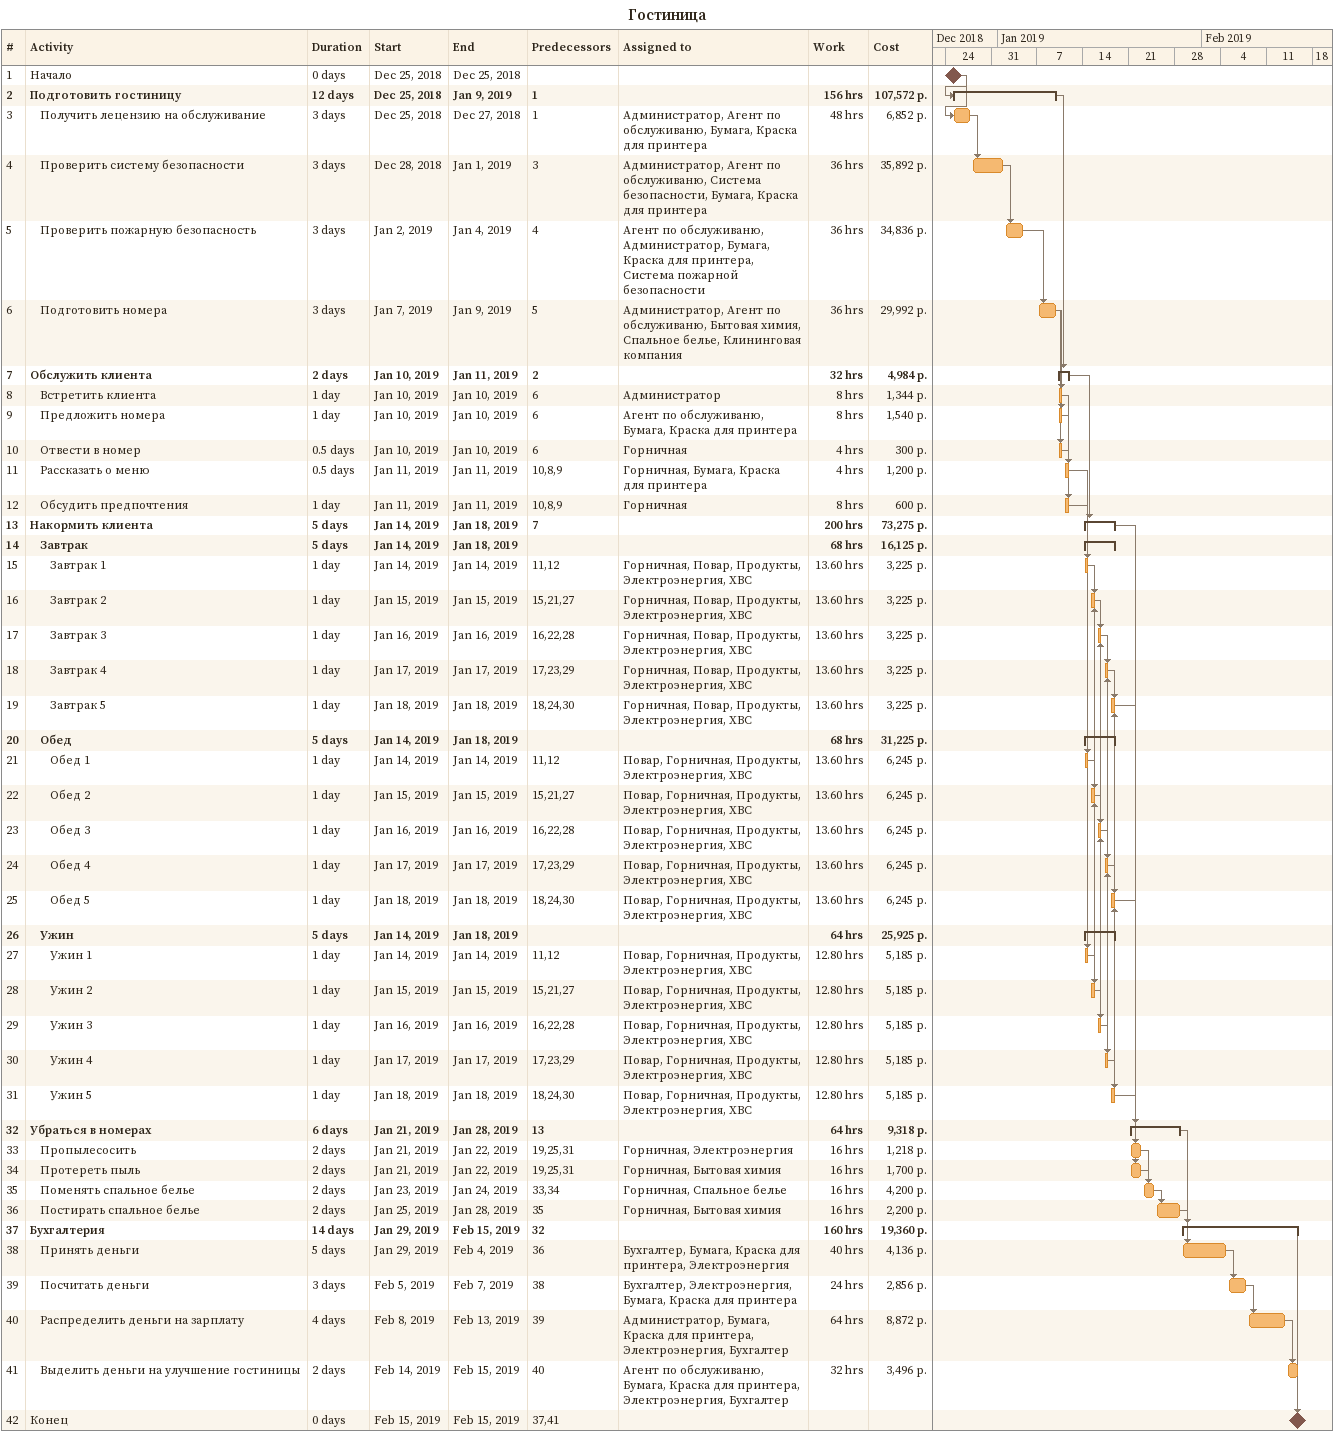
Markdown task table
Гостиница

| ID | Level | Task | Duration | Start | Finish | Predecessors | Resources | Work (h) | Cost (р.) |
|---|---|---|---|---|---|---|---|---|---|
| 1 | 1 | Начало | 0d | 2018-12-25 | 2018-12-25 |  |  |  |  |
| 2 | 1 | **Подготовить гостиницу** | 12d | 2018-12-25 | 2019-01-09 | 1 |  | 156 | 107572 |
| 3 | 2 | Получить лецензию на обслуживание | 3d | 2018-12-25 | 2018-12-27 | 1 | Администратор, Агент по обслуживаню, Бумага, Краска для принтера | 48 | 6852 |
| 4 | 2 | Проверить систему безопасности | 3d | 2018-12-28 | 2019-01-01 | 3 | Администратор, Агент по обслуживаню, Система безопасности, Бумага, Краска для принтера | 36 | 35892 |
| 5 | 2 | Проверить пожарную безопасность | 3d | 2019-01-02 | 2019-01-04 | 4 | Агент по обслуживаню, Администратор, Бумага, Краска для принтера, Система пожарной безопасности | 36 | 34836 |
| 6 | 2 | Подготовить номера | 3d | 2019-01-07 | 2019-01-09 | 5 | Администратор, Агент по обслуживаню, Бытовая химия, Спальное белье, Клининговая компания | 36 | 29992 |
| 7 | 1 | **Обслужить клиента** | 2d | 2019-01-10 | 2019-01-11 | 2 |  | 32 | 4984 |
| 8 | 2 | Встретить клиента | 1d | 2019-01-10 | 2019-01-10 | 6 | Администратор | 8 | 1344 |
| 9 | 2 | Предложить номера | 1d | 2019-01-10 | 2019-01-10 | 6 | Агент по обслуживаню, Бумага, Краска для принтера | 8 | 1540 |
| 10 | 2 | Отвести в номер | 0.5d | 2019-01-10 | 2019-01-10 | 6 | Горничная | 4 | 300 |
| 11 | 2 | Рассказать о меню | 0.5d | 2019-01-11 | 2019-01-11 | 10, 8, 9 | Горничная, Бумага, Краска для принтера | 4 | 1200 |
| 12 | 2 | Обсудить предпочтения | 1d | 2019-01-11 | 2019-01-11 | 10, 8, 9 | Горничная | 8 | 600 |
| 13 | 1 | **Накормить клиента** | 5d | 2019-01-14 | 2019-01-18 | 7 |  | 200 | 73275 |
| 14 | 2 | **Завтрак** | 5d | 2019-01-14 | 2019-01-18 |  |  | 68 | 16125 |
| 15 | 3 | Завтрак 1 | 1d | 2019-01-14 | 2019-01-14 | 11, 12 | Горничная, Повар, Продукты, Электроэнергия, ХВС | 13.60 | 3225 |
| 16 | 3 | Завтрак 2 | 1d | 2019-01-15 | 2019-01-15 | 15, 21, 27 | Горничная, Повар, Продукты, Электроэнергия, ХВС | 13.60 | 3225 |
| 17 | 3 | Завтрак 3 | 1d | 2019-01-16 | 2019-01-16 | 16, 22, 28 | Горничная, Повар, Продукты, Электроэнергия, ХВС | 13.60 | 3225 |
| 18 | 3 | Завтрак 4 | 1d | 2019-01-17 | 2019-01-17 | 17, 23, 29 | Горничная, Повар, Продукты, Электроэнергия, ХВС | 13.60 | 3225 |
| 19 | 3 | Завтрак 5 | 1d | 2019-01-18 | 2019-01-18 | 18, 24, 30 | Горничная, Повар, Продукты, Электроэнергия, ХВС | 13.60 | 3225 |
| 20 | 2 | **Обед** | 5d | 2019-01-14 | 2019-01-18 |  |  | 68 | 31225 |
| 21 | 3 | Обед 1 | 1d | 2019-01-14 | 2019-01-14 | 11, 12 | Повар, Горничная, Продукты, Электроэнергия, ХВС | 13.60 | 6245 |
| 22 | 3 | Обед 2 | 1d | 2019-01-15 | 2019-01-15 | 15, 21, 27 | Повар, Горничная, Продукты, Электроэнергия, ХВС | 13.60 | 6245 |
| 23 | 3 | Обед 3 | 1d | 2019-01-16 | 2019-01-16 | 16, 22, 28 | Повар, Горничная, Продукты, Электроэнергия, ХВС | 13.60 | 6245 |
| 24 | 3 | Обед 4 | 1d | 2019-01-17 | 2019-01-17 | 17, 23, 29 | Повар, Горничная, Продукты, Электроэнергия, ХВС | 13.60 | 6245 |
| 25 | 3 | Обед 5 | 1d | 2019-01-18 | 2019-01-18 | 18, 24, 30 | Повар, Горничная, Продукты, Электроэнергия, ХВС | 13.60 | 6245 |
| 26 | 2 | **Ужин** | 5d | 2019-01-14 | 2019-01-18 |  |  | 64 | 25925 |
| 27 | 3 | Ужин 1 | 1d | 2019-01-14 | 2019-01-14 | 11, 12 | Повар, Горничная, Продукты, Электроэнергия, ХВС | 12.80 | 5185 |
| 28 | 3 | Ужин 2 | 1d | 2019-01-15 | 2019-01-15 | 15, 21, 27 | Повар, Горничная, Продукты, Электроэнергия, ХВС | 12.80 | 5185 |
| 29 | 3 | Ужин 3 | 1d | 2019-01-16 | 2019-01-16 | 16, 22, 28 | Повар, Горничная, Продукты, Электроэнергия, ХВС | 12.80 | 5185 |
| 30 | 3 | Ужин 4 | 1d | 2019-01-17 | 2019-01-17 | 17, 23, 29 | Повар, Горничная, Продукты, Электроэнергия, ХВС | 12.80 | 5185 |
| 31 | 3 | Ужин 5 | 1d | 2019-01-18 | 2019-01-18 | 18, 24, 30 | Повар, Горничная, Продукты, Электроэнергия, ХВС | 12.80 | 5185 |
| 32 | 1 | **Убраться в номерах** | 6d | 2019-01-21 | 2019-01-28 | 13 |  | 64 | 9318 |
| 33 | 2 | Пропылесосить | 2d | 2019-01-21 | 2019-01-22 | 19, 25, 31 | Горничная, Электроэнергия | 16 | 1218 |
| 34 | 2 | Протереть пыль | 2d | 2019-01-21 | 2019-01-22 | 19, 25, 31 | Горничная, Бытовая химия | 16 | 1700 |
| 35 | 2 | Поменять спальное белье | 2d | 2019-01-23 | 2019-01-24 | 33, 34 | Горничная, Спальное белье | 16 | 4200 |
| 36 | 2 | Постирать спальное белье | 2d | 2019-01-25 | 2019-01-28 | 35 | Горничная, Бытовая химия | 16 | 2200 |
| 37 | 1 | **Бухгалтерия** | 14d | 2019-01-29 | 2019-02-15 | 32 |  | 160 | 19360 |
| 38 | 2 | Принять деньги | 5d | 2019-01-29 | 2019-02-04 | 36 | Бухгалтер, Бумага, Краска для принтера, Электроэнергия | 40 | 4136 |
| 39 | 2 | Посчитать деньги | 3d | 2019-02-05 | 2019-02-07 | 38 | Бухгалтер, Электроэнергия, Бумага, Краска для принтера | 24 | 2856 |
| 40 | 2 | Распределить деньги на зарплату | 4d | 2019-02-08 | 2019-02-13 | 39 | Администратор, Бумага, Краска для принтера, Электроэнергия, Бухгалтер | 64 | 8872 |
| 41 | 2 | Выделить деньги на улучшение гостиницы | 2d | 2019-02-14 | 2019-02-15 | 40 | Агент по обслуживаню, Бумага, Краска для принтера, Электроэнергия, Бухгалтер | 32 | 3496 |
| 42 | 1 | Конец | 0d | 2019-02-15 | 2019-02-15 | 37, 41 |  |  |  |
